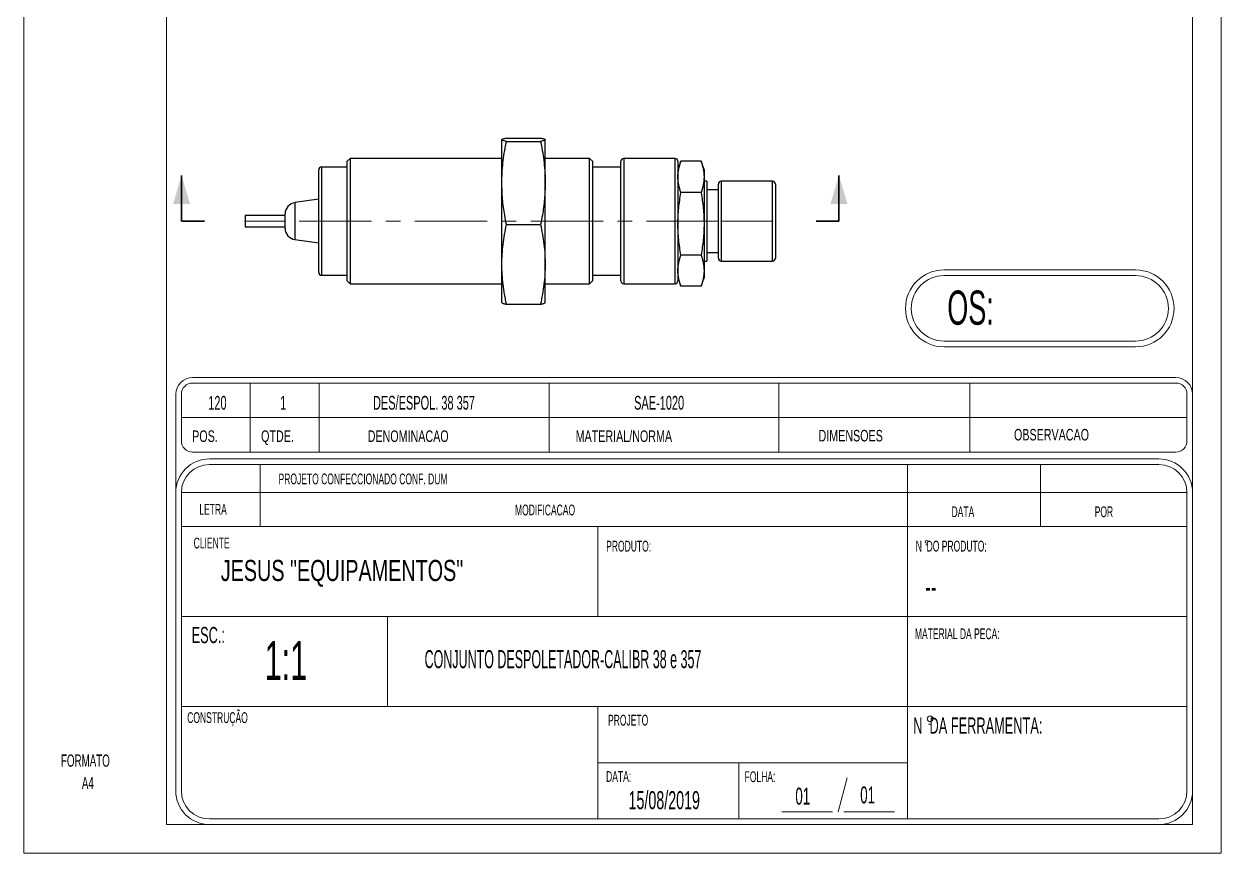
# Model space of a CAD drawing. Header units: millimetres. Extents: x 0 to 210, y 0 to 297.
# Drawn here: x 0 to 210, y 0.4 to 145.9 of the extents above; entities that cross this region are included whole.
import ezdxf

# ---------------------------------------------------------------- set-up
doc = ezdxf.new("R2010")
doc.units = ezdxf.units.MM
doc.linetypes.add('CENTERX2', pattern=[20.32, 12.7, -2.54, 2.54, -2.54])
doc.linetypes.add('PHANTOM', pattern=[12.7, 6.35, -1.27, 1.27, -1.27, 1.27, -1.27])
doc.layers.add('COTAS', color=7, linetype='Continuous')
doc.styles.add('SLDTEXTSTYLE0', font='TXT', dxfattribs={"width": 0.595745})
doc.styles.add('SLDTEXTSTYLE1', font='TXT', dxfattribs={"width": 0.589474})
doc.styles.add('SLDTEXTSTYLE2', font='TXT', dxfattribs={"width": 0.515789})
doc.styles.add('SLDTEXTSTYLE3', font='TXT', dxfattribs={"width": 0.7})
doc.styles.add('SLDTEXTSTYLE4', font='TXT', dxfattribs={"width": 0.695035})

# ---------------------------------------------------------------- blocks, each defined once
blk = doc.blocks.new('SW_NOTE_0')
at = {"color": 0, "linetype": 'Continuous', "lineweight": 18, "insert": (0, 2.77), "char_height": 2.152, "attachment_point": 1, "style": 'SLDTEXTSTYLE0'}
blk.add_mtext('FORMATO', dxfattribs=at)
blk = doc.blocks.new('SW_NOTE_0_1')
at = {"color": 0, "linetype": 'Continuous', "lineweight": 18, "insert": (0, 2.77), "char_height": 2.152, "attachment_point": 1, "style": 'SLDTEXTSTYLE0'}
blk.add_mtext('A4', dxfattribs=at)
blk = doc.blocks.new('Bloco2')
at = {"color": 7, "linetype": 'Continuous', "lineweight": 18}
for p, q in [((0.04, 297.06), (0.04, 0.06)), ((210.04, 0.06), (210.04, 297.06)), ((25.04, 292.06), (25.04, 5.06)), ((205.04, 5.06), (205.04, 292.06)), ((25.04, 5.06), (205.04, 5.06)), ((0.04, 0.06), (210.04, 0.06))]:
    blk.add_line(p, q, dxfattribs=at)
for name, p in [('SW_NOTE_0', (6.53, 14.59)), ('SW_NOTE_0_1', (10.2, 10.66))]:
    blk.add_blockref(name, p, dxfattribs=at)

msp = doc.modelspace()

# ---------------------------------------------------------------- linework, layer by layer
at = {"color": 7, "linetype": 'Continuous', "lineweight": 25}
for p, q in [((83.85, 117.97), (83.85, 125.56)), ((84.65, 125.86), (90.64, 125.86)), ((84.65, 125.27), (90.64, 125.27)), ((91.45, 117.97), (91.45, 125.56)), ((57.22, 122.27), (56.72, 121.77)), ((83.85, 122.27), (57.22, 122.27)), ((57.22, 122.27), (57.22, 100.27)), ((99.22, 122.27), (91.45, 122.27)), ((99.72, 121.77), (99.22, 122.27)), ((99.22, 111.27), (99.22, 122.27)), ((114.22, 122.27), (105.22, 122.27)), ((51.72, 102.27), (51.72, 120.27)), ((56.72, 120.77), (52.22, 120.77)), ((56.72, 100.77), (56.72, 121.77)), ((99.72, 121.77), (99.72, 111.27)), ((104.72, 120.77), (99.72, 120.77)), ((104.72, 100.77), (104.72, 121.77)), ((115.26, 121.79), (114.72, 120.32)), ((114.72, 121.77), (114.72, 111.27)), ((118.79, 121.79), (115.26, 121.79)), ((119.32, 120.32), (118.79, 121.79)), ((119.32, 120.32), (119.32, 119.04)), ((83.85, 103.68), (83.85, 117.97)), ((91.45, 103.68), (91.45, 117.97)), ((119.32, 119.04), (119.32, 110.8)), ((119.82, 118.27), (119.32, 118.27)), ((119.82, 118.27), (119.82, 117.4)), ((121.82, 104.77), (121.82, 117.77)), ((131.32, 118.27), (122.32, 118.27)), ((131.82, 117.77), (131.82, 116.96)), ((118.79, 116.28), (115.26, 116.28)), ((119.82, 117.4), (119.82, 104.27)), ((121.82, 116.77), (119.82, 116.77)), ((131.82, 116.96), (131.82, 104.77)), ((51.72, 115.1), (47.55, 114.52)), ((45.82, 112.27), (38.82, 112.27)), ((38.82, 112.27), (38.82, 112.15)), ((38.82, 112.15), (38.82, 110.27)), ((45.82, 110.01), (45.82, 112.53)), ((38.82, 110.27), (45.82, 110.27)), ((84.65, 110.68), (90.64, 110.68)), ((99.22, 100.27), (99.22, 111.27)), ((99.72, 111.27), (99.72, 100.77)), ((114.72, 111.27), (114.72, 100.77)), ((119.32, 110.8), (119.32, 102.58)), ((47.55, 108.03), (51.72, 107.45)), ((118.79, 105.31), (115.26, 105.31)), ((119.82, 105.77), (121.82, 105.77)), ((83.85, 96.98), (83.85, 103.68)), ((91.45, 96.98), (91.45, 103.68)), ((119.32, 104.27), (119.82, 104.27)), ((122.32, 104.27), (131.32, 104.27)), ((52.22, 101.77), (56.72, 101.77)), ((99.72, 101.77), (104.72, 101.77)), ((114.72, 101.32), (115.26, 99.85)), ((118.79, 99.85), (119.32, 101.32)), ((119.32, 102.58), (119.32, 101.32)), ((56.72, 100.77), (57.22, 100.27)), ((57.22, 100.27), (83.85, 100.27)), ((91.45, 100.27), (99.22, 100.27)), ((99.22, 100.27), (99.72, 100.77)), ((105.22, 100.27), (114.22, 100.27)), ((118.79, 99.85), (115.26, 99.85)), ((84.65, 96.69), (90.64, 96.69))]:
    msp.add_line(p, q, dxfattribs=at)
at = {"color": 8, "linetype": 'Continuous', "lineweight": 25}
for p, q in [((105.22, 122.27), (105.22, 100.27)), ((114.22, 111.27), (114.22, 122.27)), ((52.22, 120.77), (52.22, 101.77)), ((122.32, 118.27), (122.32, 104.27)), ((131.32, 117.4), (131.32, 118.27)), ((131.32, 104.27), (131.32, 117.4)), ((47.55, 114.52), (47.55, 108.03)), ((114.22, 100.27), (114.22, 111.27))]:
    msp.add_line(p, q, dxfattribs=at)
at = {"color": 7, "linetype": 'Continuous', "lineweight": 35}
for p, q in [((27.66, 111.27), (27.66, 119.27)), ((142.98, 111.27), (142.98, 119.27))]:
    msp.add_line(p, q, dxfattribs=at)
at = {"color": 7, "linetype": 'PHANTOM', "lineweight": 35}
for p, q in [((27.66, 111.27), (31.66, 111.27)), ((142.98, 111.27), (138.98, 111.27))]:
    msp.add_line(p, q, dxfattribs=at)
at = {"color": 7, "linetype": 'Continuous', "lineweight": 18}
for p, q in [((195.01, 102.71), (161.41, 102.71)), ((195.01, 101.71), (161.41, 101.71)), ((161.41, 90.21), (195.01, 90.21)), ((161.41, 89.21), (195.01, 89.21)), ((202.07, 83.83), (29.59, 83.83)), ((202.07, 82.85), (29.59, 82.85)), ((39.72, 70.75), (39.72, 82.85)), ((51.82, 70.75), (51.82, 82.85)), ((92.14, 70.75), (92.14, 82.85)), ((132.46, 70.75), (132.46, 82.85)), ((165.96, 70.75), (165.96, 82.85)), ((26.65, 11.28), (26.65, 80.89)), ((26.65, 80.89), (26.65, 67.81)), ((27.63, 80.89), (27.63, 72.71)), ((204.03, 72.71), (204.03, 80.89)), ((205.01, 11.28), (205.01, 80.89)), ((27.63, 76.8), (204.03, 76.8)), ((29.59, 70.75), (202.07, 70.75)), ((32.57, 69.54), (199.08, 69.54)), ((32.57, 68.56), (199.08, 68.56)), ((41.46, 57.69), (41.46, 68.56)), ((155.03, 68.56), (155.03, 57.69)), ((178.34, 68.56), (178.34, 57.69)), ((27.64, 11.28), (27.64, 63.62)), ((27.64, 63.62), (204.02, 63.62)), ((204.02, 63.62), (204.02, 11.28)), ((27.64, 57.69), (204.02, 57.69)), ((100.71, 57.69), (100.71, 41.89)), ((155.03, 57.69), (155.03, 41.89)), ((158.2, 54.45), (158.46, 54.45)), ((158.2, 54.43), (158.46, 54.43)), ((27.64, 41.89), (204.02, 41.89)), ((63.77, 26.09), (63.77, 41.89)), ((155.03, 26.09), (155.03, 41.89)), ((27.64, 26.09), (204.02, 26.09)), ((100.71, 26.09), (100.71, 6.34)), ((155.03, 26.09), (155.03, 6.34)), ((158.69, 23), (159.2, 23)), ((100.71, 16.22), (155.03, 16.22)), ((125.4, 16.22), (125.4, 6.34)), ((144.43, 13.54), (142.85, 7.62)), ((199.08, 6.34), (32.57, 6.34)), ((141.86, 7.62), (132.97, 7.62)), ((143.83, 7.62), (152.72, 7.62)), ((199.08, 5.36), (32.57, 5.36)), ((204.44, 5.36), (205.01, 5.36)), ((205.01, 5.36), (205.01, 5.93))]:
    msp.add_line(p, q, dxfattribs=at)
for centre, radius in [((158.33, 54.99), 0.247), ((158.33, 54.97), 0.247), ((158.97, 23.92), 0.494)]:
    msp.add_circle(centre, radius, dxfattribs=at)
at = {"color": 7, "linetype": 'Continuous', "lineweight": 25}
for centre, radius, start, end in [((105.22, 121.77), 0.5, 90, 180), ((114.22, 121.77), 0.5, 0, 90), ((52.22, 120.27), 0.5, 90, 180), ((122.32, 117.77), 0.5, 90, 180), ((131.32, 117.77), 0.5, 0, 90), ((47.82, 112.53), 2, 97.9696, 180), ((47.82, 110.01), 2, 180, 262.0304), ((122.32, 104.77), 0.5, 180, 270), ((131.32, 104.77), 0.5, 270, 0), ((52.22, 102.27), 0.5, 180, 270), ((105.22, 100.77), 0.5, 180, 270), ((114.22, 100.77), 0.5, 270, 0)]:
    msp.add_arc(centre, radius, start, end, dxfattribs=at)
at = {"color": 7, "linetype": 'Continuous', "lineweight": 18}
for centre, radius, start, end in [((161.41, 95.96), 6.75, 90, 270), ((161.41, 95.96), 5.75, 90, 270), ((195.01, 95.96), 6.75, 270, 90), ((195.01, 95.96), 5.75, 270, 90), ((29.59, 80.89), 2.94, 90, 180), ((29.59, 80.89), 1.96, 90, 180), ((202.07, 80.89), 2.94, 0, 90), ((202.07, 80.89), 1.96, 0, 90), ((29.59, 72.71), 1.96, 180, 270), ((202.07, 72.71), 1.96, 270, 0), ((32.57, 63.62), 5.93, 90, 180), ((199.08, 63.62), 5.93, 0, 90), ((32.57, 63.62), 4.94, 90, 180), ((199.08, 63.62), 4.94, 0, 90), ((32.57, 11.28), 5.93, 180, 270), ((32.57, 11.28), 4.94, 180, 270), ((199.08, 11.28), 4.94, 270, 0), ((199.08, 11.28), 5.93, 270, 0)]:
    msp.add_arc(centre, radius, start, end, dxfattribs=at)
at = {"color": 7, "linetype": 'Continuous', "lineweight": 25}
for points, knots in [([(83.85, 125.56), (83.86, 125.59), (83.88, 125.64), (84.09, 125.74), (84.43, 125.81), (84.65, 125.86)], [0, 0, 0, 0, 0.248923, 0.49786, 1, 1, 1, 1]), ([(84.65, 125.27), (84.43, 125.32), (84.1, 125.39), (83.88, 125.49), (83.86, 125.54), (83.85, 125.56)], [0, 0, 0, 0, 0.498032, 0.749024, 1, 1, 1, 1]), ([(83.85, 117.97), (83.86, 118.56), (83.88, 119.72), (84.08, 122.06), (84.37, 123.91), (84.63, 125.17), (84.65, 125.27)], [0, 0, 0, 0, 0.238635, 0.47728, 0.958394, 1, 1, 1, 1]), ([(90.64, 125.86), (90.86, 125.81), (91.2, 125.74), (91.41, 125.64), (91.43, 125.59), (91.45, 125.56)], [0, 0, 0, 0, 0.498033, 0.749024, 1, 1, 1, 1]), ([(91.45, 125.56), (91.43, 125.54), (91.41, 125.49), (91.2, 125.39), (90.86, 125.32), (90.64, 125.27)], [0, 0, 0, 0, 0.248923, 0.497859, 1, 1, 1, 1]), ([(90.64, 125.27), (90.66, 125.17), (90.92, 123.92), (91.21, 122.08), (91.42, 119.74), (91.44, 118.56), (91.45, 117.97)], [0, 0, 0, 0, 0.041606, 0.519023, 0.759517, 1, 1, 1, 1]), ([(114.72, 119.04), (114.75, 119.5), (114.8, 120.42), (115.11, 121.33), (115.26, 121.79)], [0, 0, 0, 0, 0.49778, 1, 1, 1, 1]), ([(118.79, 121.79), (118.94, 121.33), (119.24, 120.42), (119.3, 119.5), (119.32, 119.04)], [0, 0, 0, 0, 0.498114, 1, 1, 1, 1]), ([(84.65, 110.68), (84.54, 111.22), (84.26, 112.7), (83.92, 115.13), (83.87, 117.02), (83.85, 117.97)], [0, 0, 0, 0, 0.227142, 0.612563, 1, 1, 1, 1]), ([(91.45, 117.97), (91.42, 117.03), (91.37, 115.14), (91.04, 112.71), (90.75, 111.22), (90.64, 110.68)], [0, 0, 0, 0, 0.385312, 0.772858, 1, 1, 1, 1]), ([(115.26, 116.28), (115.11, 116.74), (114.8, 117.65), (114.75, 118.57), (114.72, 119.04)], [0, 0, 0, 0, 0.498113, 1, 1, 1, 1]), ([(119.32, 119.04), (119.3, 118.58), (119.24, 117.65), (118.94, 116.74), (118.79, 116.28)], [0, 0, 0, 0, 0.497781, 1, 1, 1, 1]), ([(114.72, 110.8), (114.75, 111.71), (114.8, 113.55), (115.11, 115.37), (115.26, 116.28)], [0, 0, 0, 0, 0.497781, 1, 1, 1, 1]), ([(118.79, 116.28), (118.94, 115.38), (119.24, 113.56), (119.3, 111.72), (119.32, 110.8)], [0, 0, 0, 0, 0.498113, 1, 1, 1, 1]), ([(83.85, 103.68), (83.86, 104.27), (83.88, 105.43), (84.09, 107.77), (84.43, 109.51), (84.65, 110.68)], [0, 0, 0, 0, 0.248923, 0.49786, 1, 1, 1, 1]), ([(90.64, 110.68), (90.86, 109.52), (91.2, 107.79), (91.41, 105.45), (91.43, 104.27), (91.45, 103.68)], [0, 0, 0, 0, 0.498033, 0.749023, 1, 1, 1, 1]), ([(115.26, 105.31), (115.11, 106.22), (114.8, 108.03), (114.75, 109.87), (114.72, 110.8)], [0, 0, 0, 0, 0.498113, 1, 1, 1, 1]), ([(119.32, 110.8), (119.3, 109.88), (119.24, 108.04), (118.94, 106.23), (118.79, 105.31)], [0, 0, 0, 0, 0.4977806, 1, 1, 1, 1]), ([(114.72, 102.58), (114.75, 103.04), (114.8, 103.95), (115.11, 104.86), (115.26, 105.31)], [0, 0, 0, 0, 0.497781, 1, 1, 1, 1]), ([(118.79, 105.31), (118.94, 104.86), (119.24, 103.96), (119.3, 103.04), (119.32, 102.58)], [0, 0, 0, 0, 0.498114, 1, 1, 1, 1]), ([(84.65, 96.69), (84.43, 97.84), (84.1, 99.57), (83.88, 101.91), (83.86, 103.09), (83.85, 103.68)], [0, 0, 0, 0, 0.498033, 0.749024, 1, 1, 1, 1]), ([(91.45, 103.68), (91.43, 103.1), (91.41, 101.93), (91.2, 99.59), (90.86, 97.85), (90.64, 96.69)], [0, 0, 0, 0, 0.248923, 0.49786, 1, 1, 1, 1]), ([(115.26, 99.85), (115.11, 100.3), (114.8, 101.2), (114.75, 102.12), (114.72, 102.58)], [0, 0, 0, 0, 0.498113, 1, 1, 1, 1]), ([(119.32, 102.58), (119.3, 102.12), (119.24, 101.21), (118.94, 100.3), (118.79, 99.85)], [0, 0, 0, 0, 0.497781, 1, 1, 1, 1]), ([(83.85, 96.98), (83.86, 96.96), (83.88, 96.91), (84.09, 96.81), (84.43, 96.73), (84.65, 96.69)], [0, 0, 0, 0, 0.248923, 0.49786, 1, 1, 1, 1]), ([(90.64, 96.69), (90.86, 96.73), (91.2, 96.81), (91.41, 96.91), (91.43, 96.96), (91.45, 96.98)], [0, 0, 0, 0, 0.498033, 0.749024, 1, 1, 1, 1])]:
    msp.add_open_spline(points, degree=3, knots=knots, dxfattribs=at)
at = {"color": 7, "linetype": 'Continuous', "lineweight": 35}
for points in [[(27.66, 119.27), (26.16, 114.27), (29.16, 114.27)], [(142.98, 119.27), (141.48, 114.27), (144.48, 114.27)]]:
    msp.add_solid(points, dxfattribs=at)
at = {"layer": 'COTAS', "linetype": 'CENTERX2', "lineweight": 18}
for p, q in [((38.72, 111.27), (45.92, 111.27)), ((121.92, 111.27), (47.45, 111.27)), ((122.22, 111.27), (131.42, 111.27))]:
    msp.add_line(p, q, dxfattribs=at)

# ---------------------------------------------------------------- block references
at = {"layer": 'COTAS'}
msp.add_blockref('Bloco2', (-0.03, 0.3), dxfattribs=at)

# ---------------------------------------------------------------- texts
at = {"color": 7, "linetype": 'Continuous', "lineweight": 0}
for s, insert, char_height, attachment_point, style in [('OS:', (161.99, 99.09), 6, 1, 'SLDTEXTSTYLE1'), ('120', (33.95, 80.6), 2.419, 2, 'SLDTEXTSTYLE0'), ('1', (45.48, 80.6), 2.42, 2, 'SLDTEXTSTYLE0'), ('DES/ESPOL. 38 357', (70.18, 80.6), 2.4192, 2, 'SLDTEXTSTYLE0'), ('SAE-1020', (111.43, 80.6), 2.419, 2, 'SLDTEXTSTYLE0'), ('POS.', (29.52, 74.54), 2.022, 1, 'SLDTEXTSTYLE4'), ('QTDE.', (41.61, 74.54), 2.022, 1, 'SLDTEXTSTYLE4'), ('DENOMINACAO', (60.31, 74.54), 2.0223, 1, 'SLDTEXTSTYLE4'), ('MATERIAL/NORMA', (96.79, 74.54), 2.0223, 1, 'SLDTEXTSTYLE4'), ('DIMENSOES', (139.4, 74.63), 2.022, 1, 'SLDTEXTSTYLE4'), ('OBSERVACAO', (173.69, 74.8), 2.022, 1, 'SLDTEXTSTYLE4'), ('PROJETO CONFECCIONADO CONF. DUM', (44.67, 66.97), 1.896, 1, 'SLDTEXTSTYLE1'), ('LETRA', (30.78, 61.63), 1.896, 1, 'SLDTEXTSTYLE1'), ('MODIFICACAO', (86.15, 61.52), 1.896, 1, 'SLDTEXTSTYLE1'), ('DATA', (162.73, 61.21), 1.896, 1, 'SLDTEXTSTYLE1'), ('POR', (187.84, 61.21), 1.896, 1, 'SLDTEXTSTYLE1'), ('CLIENTE', (29.78, 55.72), 1.896, 1, 'SLDTEXTSTYLE1'), ('PRODUTO:', (102.14, 55.18), 1.896, 1, 'SLDTEXTSTYLE1'), ('N  DO PRODUTO:', (156.45, 55.18), 1.896, 1, 'SLDTEXTSTYLE1'), ('JESUS "EQUIPAMENTOS"', (34.54, 51.81), 3.7042, 1, 'SLDTEXTSTYLE3'), ('--', (158.13, 49.28), 4.266, 1, 'SLDTEXTSTYLE2'), ('ESC.:', (29.42, 40.05), 2.844, 1, 'SLDTEXTSTYLE1'), ('MATERIAL DA PECA:', (156.3, 39.8), 1.896, 1, 'SLDTEXTSTYLE1'), ('1:1', (42.23, 37.56), 6.826, 1, 'SLDTEXTSTYLE1'), ('CONJUNTO DESPOLETADOR-CALIBR 38 e 357', (70.29, 35.98), 3.175, 1, 'SLDTEXTSTYLE2'), ('CONSTRUÇÃO', (28.65, 25.08), 1.896, 1, 'SLDTEXTSTYLE1'), ('PROJETO', (102.47, 24.63), 1.896, 1, 'SLDTEXTSTYLE1'), ('N  DA FERRAMENTA:', (156, 24.16), 2.8441, 1, 'SLDTEXTSTYLE1'), ('DATA:', (102.13, 14.75), 1.896, 1, 'SLDTEXTSTYLE1'), ('FOLHA:', (126.43, 14.71), 1.896, 1, 'SLDTEXTSTYLE1'), ('15/08/2019', (106.07, 11.23), 3.175, 1, 'SLDTEXTSTYLE1'), ('01', (135.33, 11.83), 2.963, 1, 'SLDTEXTSTYLE1'), ('01', (146.71, 12.04), 2.963, 1, 'SLDTEXTSTYLE1')]:
    msp.add_mtext(s, dxfattribs=dict(at, insert=insert, char_height=char_height, attachment_point=attachment_point, style=style))

doc.saveas('drawing.dxf')
